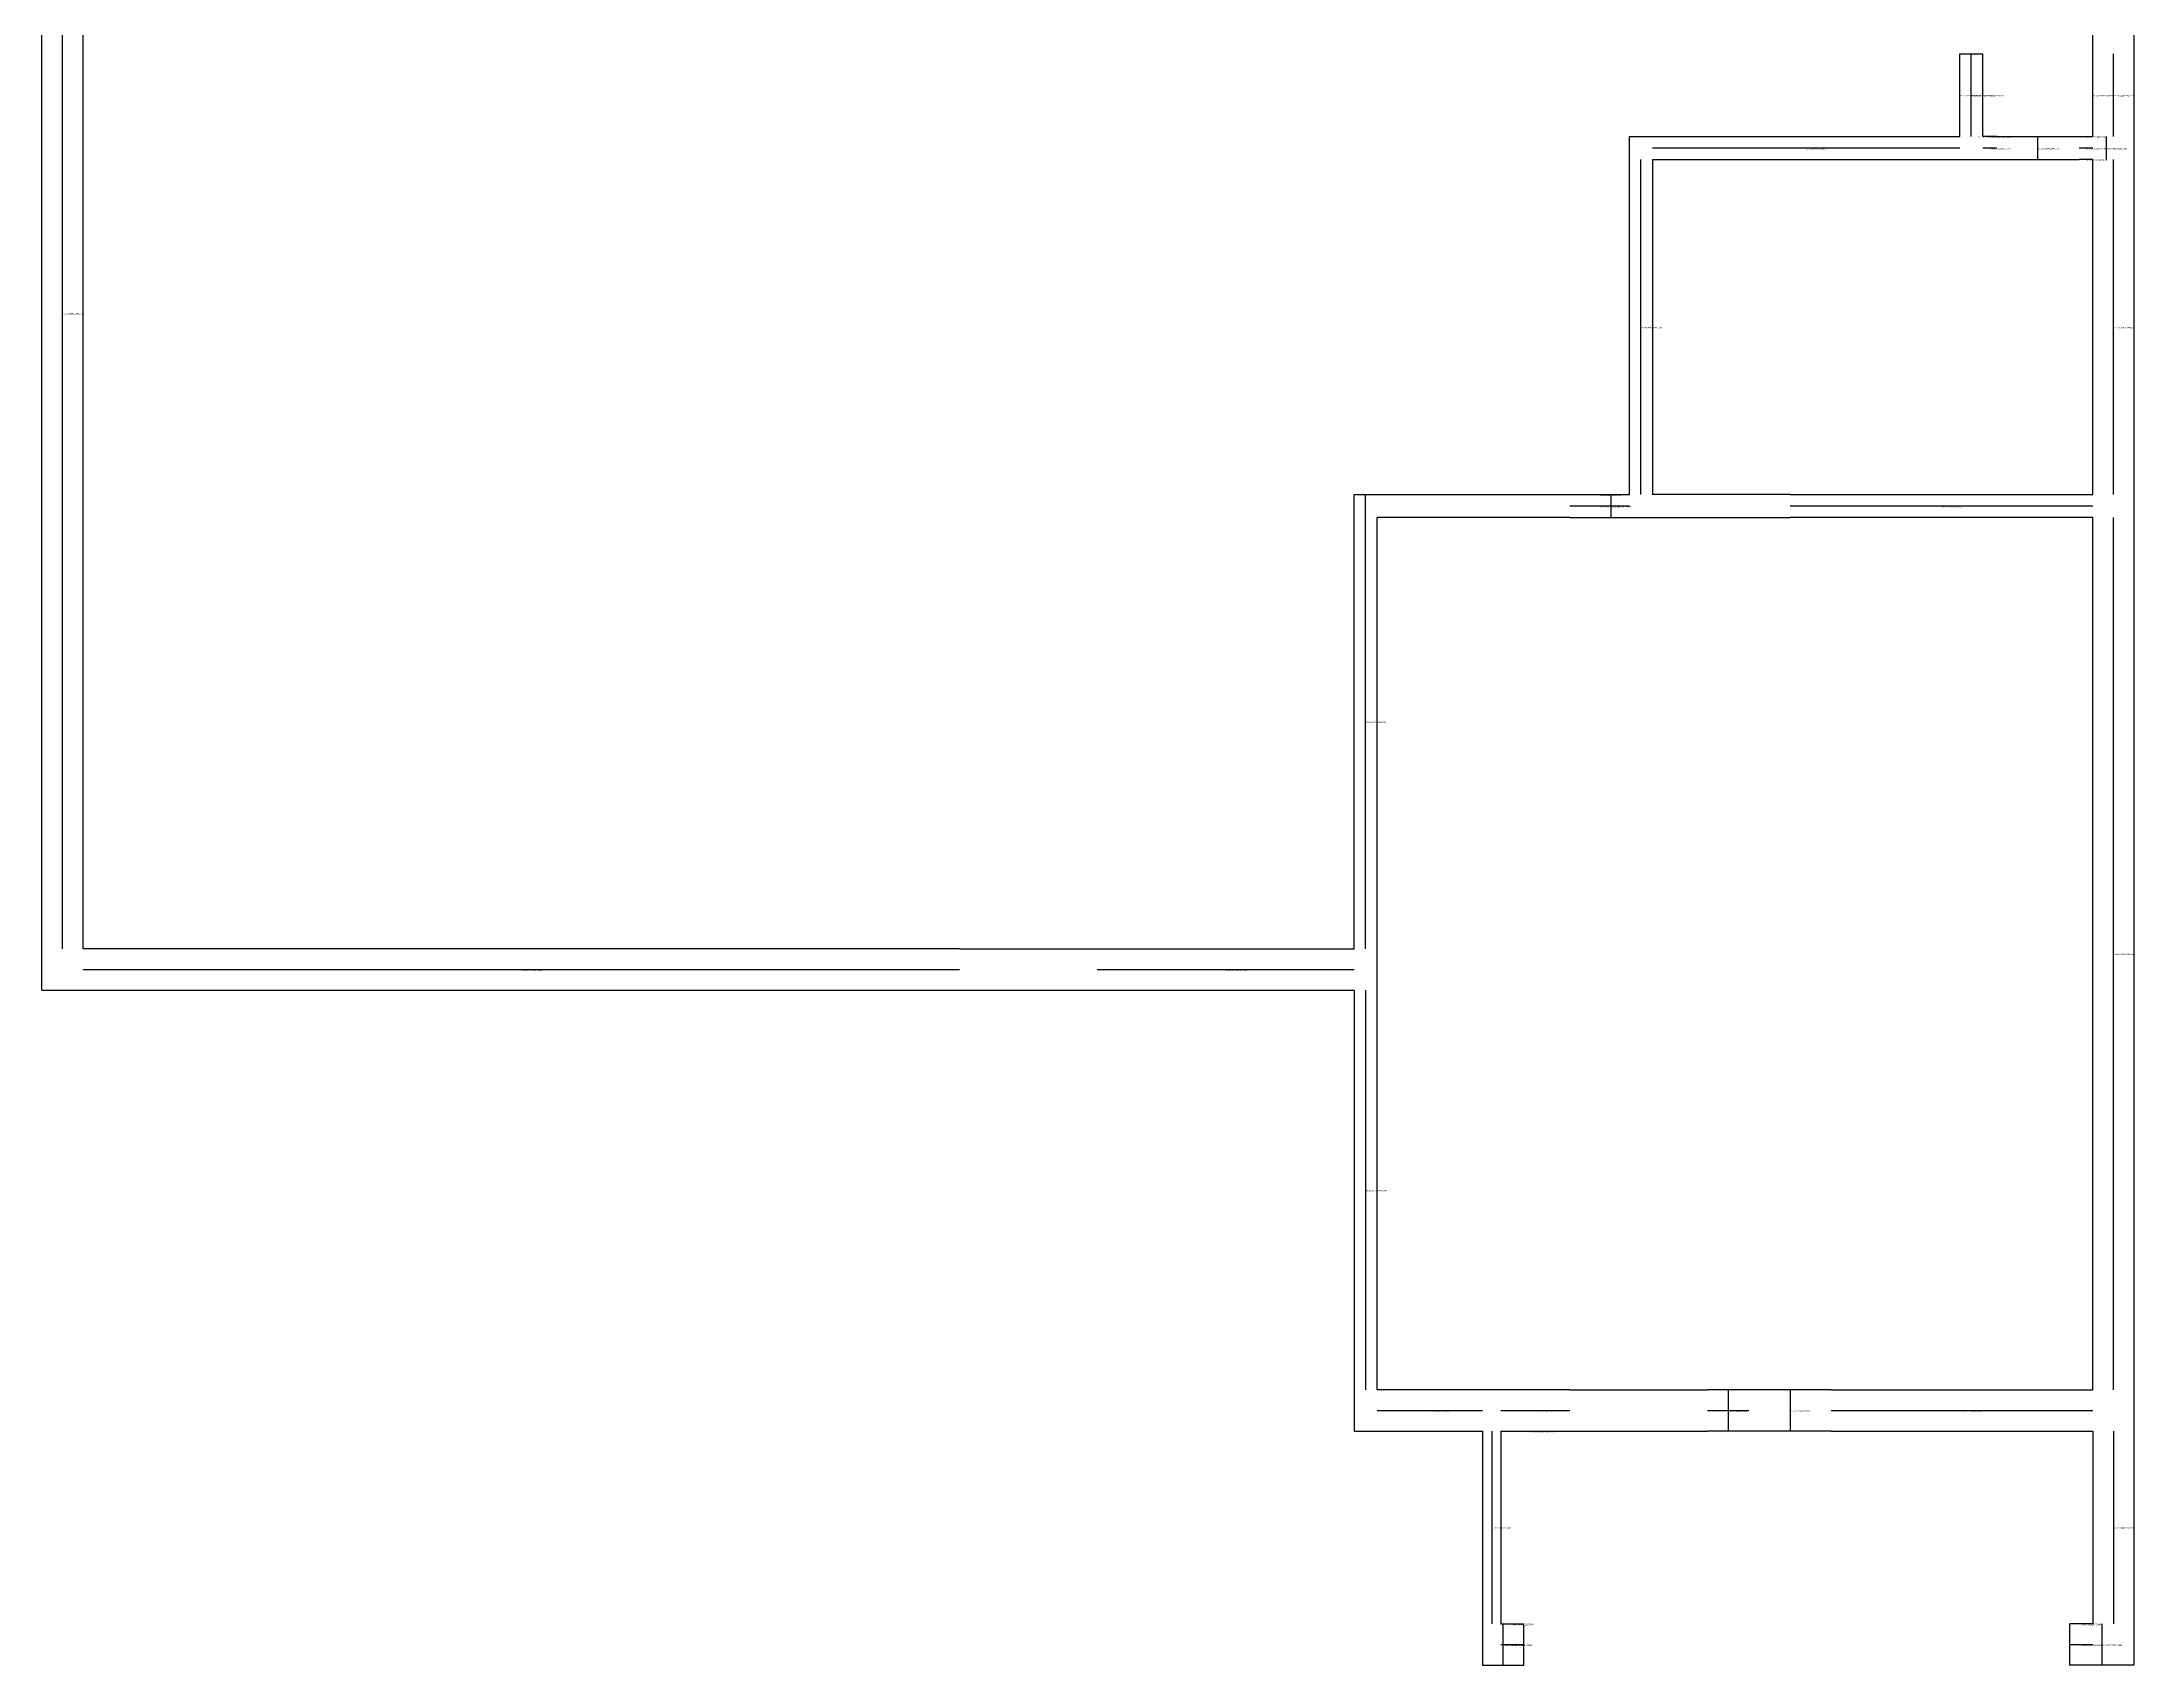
# Model space of a CAD drawing. Header units: metres. Extents: x 328 to 784, y 390 to 981.
# Drawn here: x 328 to 784, y 390 to 743.6 of the extents above; entities that cross this region are included whole.
import ezdxf

# ---------------------------------------------------------------- set-up
doc = ezdxf.new("R2010")
doc.units = ezdxf.units.M

msp = doc.modelspace()

# ---------------------------------------------------------------- linework, layer by layer
at = {"layer": 'centrelines'}
for p, q in [((332.5, 546), (332.5, 823)), ((748.5, 723), (748.5, 741)), ((779.5, 723), (779.5, 741)), ((746, 732), (746, 732)), ((751, 732), (751, 732)), ((775, 732), (775, 732)), ((679, 720.5), (746, 720.5)), ((750, 723), (750, 723)), ((751, 720.5), (754, 720.5)), ((752.5, 723), (752.5, 723)), ((763, 718), (763, 723)), ((772, 720.5), (775, 720.5)), ((773.5, 723), (773.5, 723)), ((778, 718), (778, 723)), ((676.5, 645), (676.5, 718)), ((773.5, 718), (773.5, 718)), ((779.5, 645), (779.5, 718)), ((616.5, 546), (616.5, 645)), ((667.5, 645), (667.5, 645)), ((670, 640), (670, 645)), ((661, 642.5), (674, 642.5)), ((709, 642.5), (775, 642.5)), ((779.5, 450), (779.5, 640)), ((337, 541.5), (528, 541.5)), ((558, 541.5), (614, 541.5)), ((616.5, 537), (616.5, 450)), ((695.5, 450), (695.5, 441)), ((709, 450), (709, 441)), ((619, 445.5), (642, 445.5)), ((646, 445.5), (661, 445.5)), ((691, 445.5), (700, 445.5)), ((718, 445.5), (775, 445.5)), ((644, 441), (644, 399)), ((651.5, 441), (651.5, 441)), ((653.5, 441), (653.5, 441)), ((779.5, 441), (779.5, 399)), ((646.5, 390), (646.5, 399)), ((648.5, 399), (648.5, 399)), ((772.5, 399), (772.5, 399)), ((777, 390), (777, 399)), ((646, 394.5), (651, 394.5)), ((770, 394.5), (775, 394.5))]:
    msp.add_line(p, q, dxfattribs=at)
at = {"layer": 'wall'}
for p, q in [((328, 537), (328, 981)), ((337, 546), (337, 823)), ((775, 741), (775, 759)), ((784, 741), (784, 759)), ((746, 723), (746, 741)), ((746, 741), (751, 741)), ((751, 723), (751, 741)), ((775, 723), (775, 741)), ((784, 390), (784, 741)), ((674, 645), (674, 723)), ((674, 723), (746, 723)), ((754, 723), (751, 723)), ((754, 723), (772, 723)), ((772, 723), (775, 723)), ((679, 718), (754, 718)), ((679, 718), (679, 645)), ((754, 718), (772, 718)), ((775, 718), (772, 718)), ((775, 645), (775, 718)), ((614, 546), (614, 645)), ((614, 645), (619, 645)), ((619, 645), (661, 645)), ((661, 645), (674, 645)), ((709, 645), (679, 645)), ((709, 645), (775, 645)), ((619, 450), (619, 640)), ((661, 640), (619, 640)), ((661, 640), (679, 640)), ((679, 640), (709, 640)), ((775, 640), (709, 640)), ((775, 450), (775, 640)), ((528, 546), (337, 546)), ((528, 546), (558, 546)), ((558, 546), (614, 546)), ((328, 537), (528, 537)), ((528, 537), (558, 537)), ((558, 537), (614, 537)), ((614, 537), (614, 441)), ((661, 450), (619, 450)), ((661, 450), (691, 450)), ((700, 450), (691, 450)), ((718, 450), (700, 450)), ((718, 450), (775, 450)), ((614, 441), (642, 441)), ((642, 441), (642, 390)), ((646, 441), (661, 441)), ((646, 441), (646, 399)), ((661, 441), (691, 441)), ((700, 441), (691, 441)), ((718, 441), (700, 441)), ((718, 441), (775, 441)), ((775, 441), (775, 399)), ((646, 399), (651, 399)), ((651, 390), (651, 399)), ((775, 399), (770, 399)), ((770, 390), (770, 399)), ((642, 390), (651, 390)), ((784, 390), (770, 390))]:
    msp.add_line(p, q, dxfattribs=at)

# ---------------------------------------------------------------- texts
at = {"layer": 'centrelines', "char_height": 0.3, "attachment_point": 1}
for s, insert in [('28 156.52927988519048', (746, 732)), ('26 148.04921746462935', (748.5, 732)), ('29 157.34936357718152', (751, 732)), ('30 163.37189063798363', (775, 732)), ('27 156.44645308810678', (779.5, 732)), ('33 166.29433599283678', (712.5, 720.5)), ('31 166.04408726197258', (750, 723)), ('34 166.47249710701595', (752.5, 723)), ('37 168.67525587939477', (752.5, 720.5)), ('36 168.66504226501036', (763, 720.5)), ('41 173.43139947657653', (773.5, 720.5)), ('39 171.47361508835698', (773.5, 723)), ('40 172.8586612020381', (778, 720.5)), ('43 176.25590495469473', (773.5, 718)), ('60 395.43906929637933', (332.5, 684.5)), ('42 175.01843602919075', (676.5, 681.5)), ('44 178.0759167869695', (779.5, 681.5)), ('51 248.02841337813726', (667.5, 645)), ('52 249.1128144167586', (667.5, 642.5)), ('50 247.48342817501947', (670, 642.5)), ('49 244.29433599283675', (742, 642.5)), ('55 264.1127503999855', (616.5, 595.5)), ('53 253.2329926261628', (779.5, 545)), ('61 396.43331454303006', (432.5, 541.5)), ('57 362.01763644327934', (586, 541.5)), ('58 365.57779130890566', (616.5, 493.5)), ('67 448.6231820186095', (630.5, 445.5)), ('66 445.595001228941', (653.5, 445.5)), ('63 437.64410508766355', (695.5, 445.5)), ('65 441.8808412038345', (695.5, 445.5)), ('62 437.0109963848219', (709, 445.5)), ('64 441.29433599283675', (746.5, 445.5)), ('70 451.45374215560196', (651.5, 441)), ('69 451.14237664954936', (653.5, 441)), ('71 452.6981568011351', (644, 420)), ('68 449.39080351020897', (779.5, 420)), ('74 493.41439123279974', (648.5, 399)), ('72 490.3238205956087', (772.5, 399)), ('75 493.7193522365993', (646.5, 394.5)), ('77 497.4968481085622', (648.5, 394.5)), ('76 494.5557548841448', (772.5, 394.5)), ('73 490.8007387164018', (777, 394.5))]:
    msp.add_mtext(s, dxfattribs=dict(at, insert=insert))

doc.saveas('drawing.dxf')
